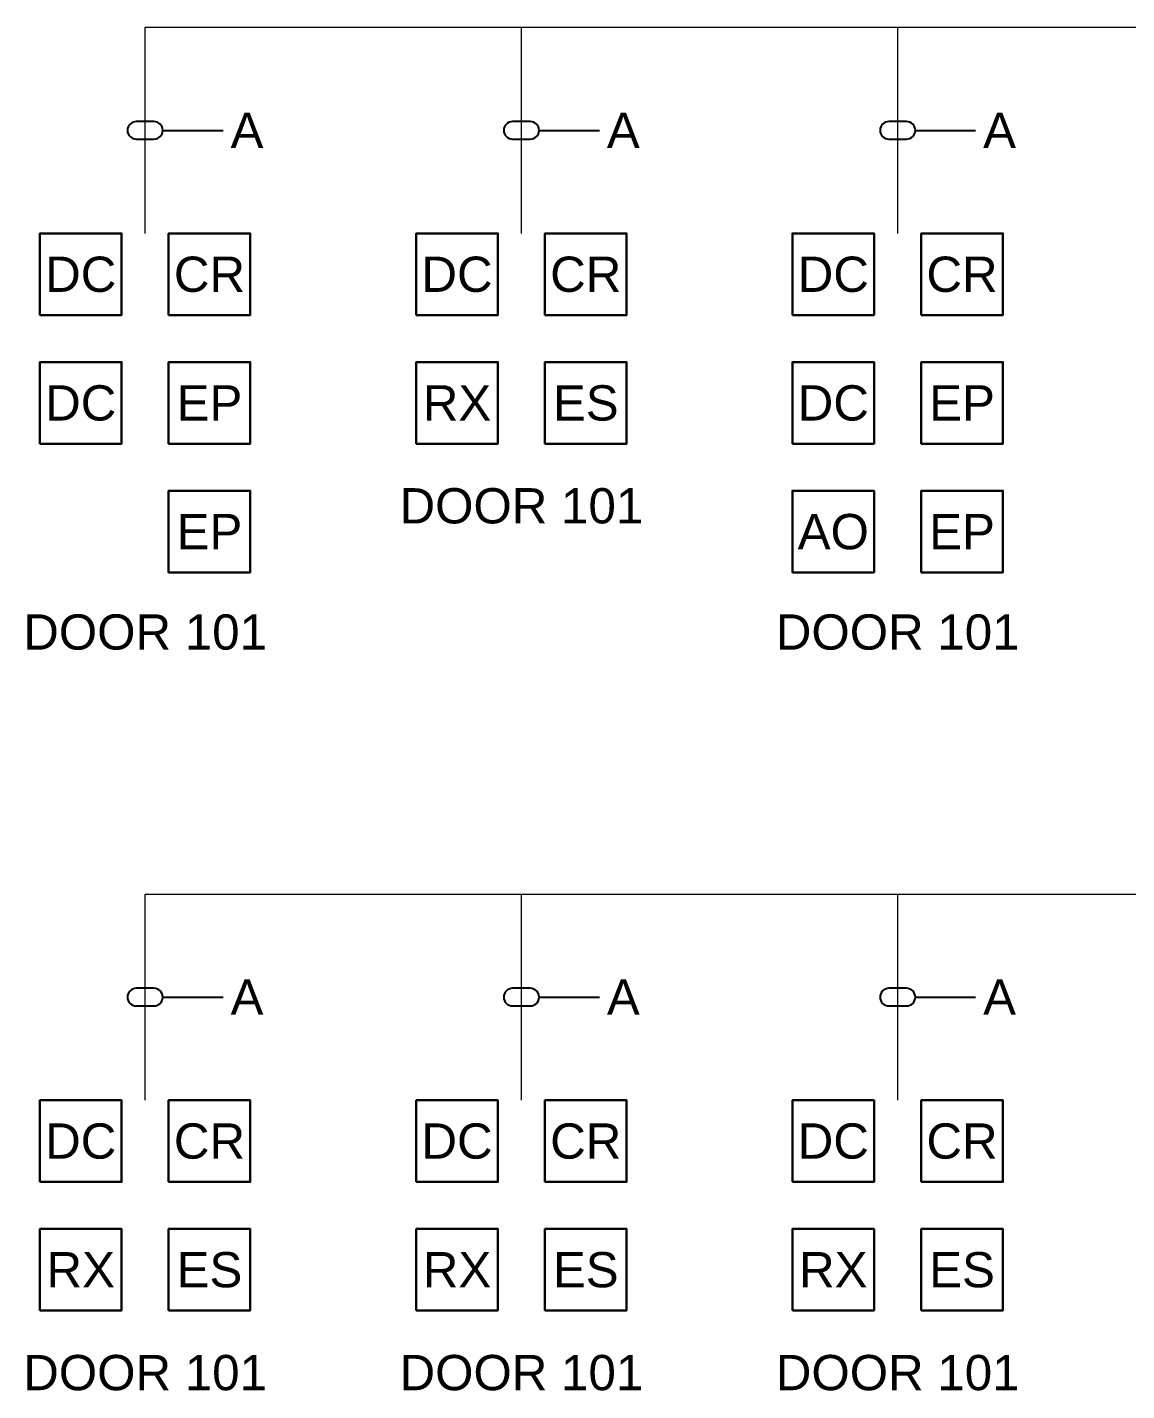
# Model space of a CAD drawing. Header units: inches. Extents: x 26 to 183, y 56 to 129.
# Drawn here: x 143.047 to 145.969, y 65.202 to 68.827 of the extents above; entities that cross this region are included whole.
import ezdxf
from ezdxf import colors
from ezdxf.entities.mleader import LeaderData, LeaderLine
from ezdxf.enums import TextEntityAlignment as Align
from ezdxf.math import Vec2, Vec3

# ---------------------------------------------------------------- set-up
doc = ezdxf.new("R2010")
doc.units = ezdxf.units.IN
doc.header["$MEASUREMENT"] = 0
doc.set_wipeout_variables(frame=1)
doc.layers.add('E-SEC-WIRE', color=6, linetype='Continuous', lineweight=18)
doc.layers.add('E-SERT-ACS', color=23, linetype='Continuous', lineweight=30)
doc.styles.add('MtXpl_Arial_Narrow', font='arial.ttf')

# ---------------------------------------------------------------- blocks, each defined once
blk = doc.blocks.new('AC_Card_Reader')
at = {"layer": 'E-SERT-ACS', "color": 7, "style": 'MtXpl_Arial_Narrow', "flags": 8}
blk.add_attdef('MODELNO.', text='', height=0.0938, dxfattribs=at).set_placement((0.1085, 0), align=Align.BOTTOM_LEFT)
blk.add_wipeout([(-0.1085, 0), (-0.1085, -0.217), (0.1085, -0.217), (0.1085, 0)]).dxf.layer = 'E-SERT-ACS'
at = {"layer": 'E-SERT-ACS', "color": 0, "linetype": 'ByBlock', "lineweight": -2}
blk.add_lwpolyline([(-0.1085, -0.217), (0.1085, -0.217), (0.1085, 0), (-0.1085, 0)], close=True, dxfattribs=at)
at = {"layer": 'E-SERT-ACS', "color": 7, "style": 'MtXpl_Arial_Narrow', "flags": 8}
blk.add_attdef('DEVICE_TYPE', text='', height=0.0938, dxfattribs=at).set_placement((0, -0.1085), align=Align.MIDDLE)
blk = doc.blocks.new('*U91')
at = {"layer": 'E-SERT-ACS', "color": 7, "style": 'MtXpl_Arial_Narrow', "flags": 8}
blk.add_attdef('MODELNO.', text='', height=0.0938, dxfattribs=at).set_placement((0.1085, 0), align=Align.BOTTOM_LEFT)
blk.add_wipeout([(-0.1085, 0), (-0.1085, -0.217), (0.1085, -0.217), (0.1085, 0)]).dxf.layer = 'E-SERT-ACS'
at = {"layer": 'E-SERT-ACS', "color": 0, "linetype": 'ByBlock', "lineweight": -2}
blk.add_lwpolyline([(-0.1085, -0.217), (0.1085, -0.217), (0.1085, 0), (-0.1085, 0)], close=True, dxfattribs=at)
at = {"layer": 'E-SERT-ACS', "color": 7, "style": 'MtXpl_Arial_Narrow', "flags": 8}
blk.add_attdef('DEVICE_TYPE', text='', height=0.0938, dxfattribs=at).set_placement((0, -0.1085), align=Align.MIDDLE)
blk = doc.blocks.new('WireTagLoop')
at = {"color": 0, "linetype": 'ByBlock', "lineweight": -2}
blk.add_lwpolyline([(-0.5, 0.5, 0.999484), (-0.5, -0.5), (0.5, -0.5, 0.999484), (0.5, 0.5, 0.000258)], format="xyb", close=True, dxfattribs=at)
blk = doc.blocks.new('RX_Motion_REX')
at = {"layer": 'E-SERT-ACS', "color": 7, "style": 'MtXpl_Arial_Narrow', "flags": 8}
blk.add_attdef('MODELNO.', text='', height=0.0938, dxfattribs=at).set_placement((0.1085, 0), align=Align.BOTTOM_LEFT)
blk.add_wipeout([(-0.1085, 0), (-0.1085, -0.217), (0.1085, -0.217), (0.1085, 0)]).dxf.layer = 'E-SERT-ACS'
at = {"layer": 'E-SERT-ACS', "color": 0, "linetype": 'ByBlock', "lineweight": -2}
blk.add_lwpolyline([(-0.1085, -0.217), (0.1085, -0.217), (0.1085, 0), (-0.1085, 0)], close=True, dxfattribs=at)
at = {"layer": 'E-SERT-ACS', "color": 7, "style": 'MtXpl_Arial_Narrow', "flags": 8}
blk.add_attdef('DEVICE_TYPE', text='', height=0.0938, dxfattribs=at).set_placement((0, -0.1085), align=Align.MIDDLE)
blk = doc.blocks.new('ES_Electric_Strike')
at = {"layer": 'E-SERT-ACS', "color": 7, "style": 'MtXpl_Arial_Narrow', "flags": 8}
blk.add_attdef('MODELNO.', text='', height=0.0938, dxfattribs=at).set_placement((0.1085, 0), align=Align.BOTTOM_LEFT)
blk.add_wipeout([(-0.1085, 0), (-0.1085, -0.217), (0.1085, -0.217), (0.1085, 0)]).dxf.layer = 'E-SERT-ACS'
at = {"layer": 'E-SERT-ACS', "color": 0, "linetype": 'ByBlock', "lineweight": -2}
blk.add_lwpolyline([(-0.1085, -0.217), (0.1085, -0.217), (0.1085, 0), (-0.1085, 0)], close=True, dxfattribs=at)
at = {"layer": 'E-SERT-ACS', "color": 7, "style": 'MtXpl_Arial_Narrow', "flags": 8}
blk.add_attdef('DEVICE_TYPE', text='', height=0.0938, dxfattribs=at).set_placement((0, -0.1085), align=Align.MIDDLE)
blk = doc.blocks.new('EP_Electric_Panic_Hdwr')
at = {"layer": 'E-SERT-ACS', "color": 7, "style": 'MtXpl_Arial_Narrow', "flags": 8}
blk.add_attdef('MODELNO.', text='', height=0.0938, dxfattribs=at).set_placement((0.1085, 0), align=Align.BOTTOM_LEFT)
blk.add_wipeout([(-0.1085, 0), (-0.1085, -0.217), (0.1085, -0.217), (0.1085, 0)]).dxf.layer = 'E-SERT-ACS'
at = {"layer": 'E-SERT-ACS', "color": 0, "linetype": 'ByBlock', "lineweight": -2}
blk.add_lwpolyline([(-0.1085, -0.217), (0.1085, -0.217), (0.1085, 0), (-0.1085, 0)], close=True, dxfattribs=at)
at = {"layer": 'E-SERT-ACS', "color": 7, "style": 'MtXpl_Arial_Narrow', "flags": 8}
blk.add_attdef('DEVICE_TYPE', text='', height=0.0938, dxfattribs=at).set_placement((0, -0.1085), align=Align.MIDDLE)
blk = doc.blocks.new('AO_Auto_Operator')
at = {"layer": 'E-SERT-ACS', "color": 7, "style": 'MtXpl_Arial_Narrow', "flags": 8}
blk.add_attdef('MODELNO.', text='', height=0.0938, dxfattribs=at).set_placement((0.1085, 0), align=Align.BOTTOM_LEFT)
blk.add_wipeout([(-0.1085, 0), (-0.1085, -0.217), (0.1085, -0.217), (0.1085, 0)]).dxf.layer = 'E-SERT-ACS'
at = {"layer": 'E-SERT-ACS', "color": 0, "linetype": 'ByBlock', "lineweight": -2}
blk.add_lwpolyline([(-0.1085, -0.217), (0.1085, -0.217), (0.1085, 0), (-0.1085, 0)], close=True, dxfattribs=at)
at = {"layer": 'E-SERT-ACS', "color": 7, "style": 'MtXpl_Arial_Narrow', "flags": 8}
blk.add_attdef('DEVICE_TYPE', text='', height=0.0938, dxfattribs=at).set_placement((0, -0.1085), align=Align.MIDDLE)

msp = doc.modelspace()

# ---------------------------------------------------------------- linework, layer by layer
at = {"layer": 'E-SEC-WIRE'}
for p, q in [((143.3606, 68.8265), (152.6104, 68.8265)), ((143.3606, 68.2785), (143.3606, 68.8265)), ((144.3606, 68.2785), (144.3606, 68.8265)), ((145.3606, 68.2785), (145.3606, 68.8265)), ((143.3606, 66.5223), (152.8202, 66.5223)), ((143.3606, 65.9743), (143.3606, 66.5223)), ((144.3606, 65.9743), (144.3606, 66.5223)), ((145.3606, 65.9743), (145.3606, 66.5223))]:
    msp.add_line(p, q, dxfattribs=at)

# ---------------------------------------------------------------- block references
at = {"layer": 'E-SERT-ACS'}
ref = msp.add_blockref('*U91', (143.1895, 68.2785), dxfattribs=at)
ref.add_attrib('DEVICE_TYPE', 'DC', dxfattribs={"color": 7, "height": 0.09375, "style": 'MtXpl_Arial_Narrow'}).set_placement((143.1895, 68.17), align=Align.MIDDLE)
ref = msp.add_blockref('AC_Card_Reader', (143.5316, 68.2785), dxfattribs=at)
ref.add_attrib('DEVICE_TYPE', 'CR', dxfattribs={"color": 7, "height": 0.09375, "style": 'MtXpl_Arial_Narrow'}).set_placement((143.5316, 68.17), align=Align.MIDDLE)
ref = msp.add_blockref('*U91', (144.1895, 68.2785), dxfattribs=at)
ref.add_attrib('DEVICE_TYPE', 'DC', dxfattribs={"color": 7, "height": 0.09375, "style": 'MtXpl_Arial_Narrow'}).set_placement((144.1895, 68.17), align=Align.MIDDLE)
ref = msp.add_blockref('AC_Card_Reader', (144.5316, 68.2785), dxfattribs=at)
ref.add_attrib('DEVICE_TYPE', 'CR', dxfattribs={"color": 7, "height": 0.09375, "style": 'MtXpl_Arial_Narrow'}).set_placement((144.5316, 68.17), align=Align.MIDDLE)
ref = msp.add_blockref('*U91', (145.1895, 68.2785), dxfattribs=at)
ref.add_attrib('DEVICE_TYPE', 'DC', dxfattribs={"color": 7, "height": 0.09375, "style": 'MtXpl_Arial_Narrow'}).set_placement((145.1895, 68.17), align=Align.MIDDLE)
ref = msp.add_blockref('AC_Card_Reader', (145.5316, 68.2785), dxfattribs=at)
ref.add_attrib('DEVICE_TYPE', 'CR', dxfattribs={"color": 7, "height": 0.09375, "style": 'MtXpl_Arial_Narrow'}).set_placement((145.5316, 68.17), align=Align.MIDDLE)
ref = msp.add_blockref('*U91', (143.1895, 67.9365), dxfattribs=at)
ref.add_attrib('DEVICE_TYPE', 'DC', dxfattribs={"color": 7, "height": 0.09375, "style": 'MtXpl_Arial_Narrow'}).set_placement((143.1895, 67.828), align=Align.MIDDLE)
ref = msp.add_blockref('EP_Electric_Panic_Hdwr', (143.5316, 67.9365), dxfattribs=at)
ref.add_attrib('DEVICE_TYPE', 'EP', dxfattribs={"color": 7, "height": 0.09375, "style": 'MtXpl_Arial_Narrow'}).set_placement((143.5316, 67.828), align=Align.MIDDLE)
ref = msp.add_blockref('RX_Motion_REX', (144.1895, 67.9365), dxfattribs=at)
ref.add_attrib('DEVICE_TYPE', 'RX', dxfattribs={"color": 7, "height": 0.09375, "style": 'MtXpl_Arial_Narrow'}).set_placement((144.1895, 67.828), align=Align.MIDDLE)
ref = msp.add_blockref('ES_Electric_Strike', (144.5316, 67.9365), dxfattribs=at)
ref.add_attrib('DEVICE_TYPE', 'ES', dxfattribs={"color": 7, "height": 0.09375, "style": 'MtXpl_Arial_Narrow'}).set_placement((144.5316, 67.828), align=Align.MIDDLE)
ref = msp.add_blockref('*U91', (145.1895, 67.9365), dxfattribs=at)
ref.add_attrib('DEVICE_TYPE', 'DC', dxfattribs={"color": 7, "height": 0.09375, "style": 'MtXpl_Arial_Narrow'}).set_placement((145.1895, 67.828), align=Align.MIDDLE)
ref = msp.add_blockref('EP_Electric_Panic_Hdwr', (145.5316, 67.9365), dxfattribs=at)
ref.add_attrib('DEVICE_TYPE', 'EP', dxfattribs={"color": 7, "height": 0.09375, "style": 'MtXpl_Arial_Narrow'}).set_placement((145.5316, 67.828), align=Align.MIDDLE)
ref = msp.add_blockref('EP_Electric_Panic_Hdwr', (143.5316, 67.5945), dxfattribs=at)
ref.add_attrib('DEVICE_TYPE', 'EP', dxfattribs={"color": 7, "height": 0.09375, "style": 'MtXpl_Arial_Narrow'}).set_placement((143.5316, 67.4859), align=Align.MIDDLE)
ref = msp.add_blockref('AO_Auto_Operator', (145.1895, 67.5945), dxfattribs=at)
ref.add_attrib('DEVICE_TYPE', 'AO', dxfattribs={"color": 7, "height": 0.09375, "style": 'MtXpl_Arial_Narrow'}).set_placement((145.1895, 67.4859), align=Align.MIDDLE)
ref = msp.add_blockref('EP_Electric_Panic_Hdwr', (145.5316, 67.5945), dxfattribs=at)
ref.add_attrib('DEVICE_TYPE', 'EP', dxfattribs={"color": 7, "height": 0.09375, "style": 'MtXpl_Arial_Narrow'}).set_placement((145.5316, 67.4859), align=Align.MIDDLE)
ref = msp.add_blockref('*U91', (143.1895, 65.9743), dxfattribs=at)
ref.add_attrib('DEVICE_TYPE', 'DC', dxfattribs={"color": 7, "height": 0.09375, "style": 'MtXpl_Arial_Narrow'}).set_placement((143.1895, 65.8658), align=Align.MIDDLE)
ref = msp.add_blockref('AC_Card_Reader', (143.5316, 65.9743), dxfattribs=at)
ref.add_attrib('DEVICE_TYPE', 'CR', dxfattribs={"color": 7, "height": 0.09375, "style": 'MtXpl_Arial_Narrow'}).set_placement((143.5316, 65.8658), align=Align.MIDDLE)
ref = msp.add_blockref('*U91', (144.1895, 65.9743), dxfattribs=at)
ref.add_attrib('DEVICE_TYPE', 'DC', dxfattribs={"color": 7, "height": 0.09375, "style": 'MtXpl_Arial_Narrow'}).set_placement((144.1895, 65.8658), align=Align.MIDDLE)
ref = msp.add_blockref('AC_Card_Reader', (144.5316, 65.9743), dxfattribs=at)
ref.add_attrib('DEVICE_TYPE', 'CR', dxfattribs={"color": 7, "height": 0.09375, "style": 'MtXpl_Arial_Narrow'}).set_placement((144.5316, 65.8658), align=Align.MIDDLE)
ref = msp.add_blockref('*U91', (145.1895, 65.9743), dxfattribs=at)
ref.add_attrib('DEVICE_TYPE', 'DC', dxfattribs={"color": 7, "height": 0.09375, "style": 'MtXpl_Arial_Narrow'}).set_placement((145.1895, 65.8658), align=Align.MIDDLE)
ref = msp.add_blockref('AC_Card_Reader', (145.5316, 65.9743), dxfattribs=at)
ref.add_attrib('DEVICE_TYPE', 'CR', dxfattribs={"color": 7, "height": 0.09375, "style": 'MtXpl_Arial_Narrow'}).set_placement((145.5316, 65.8658), align=Align.MIDDLE)
ref = msp.add_blockref('RX_Motion_REX', (143.1895, 65.6323), dxfattribs=at)
ref.add_attrib('DEVICE_TYPE', 'RX', dxfattribs={"color": 7, "height": 0.09375, "style": 'MtXpl_Arial_Narrow'}).set_placement((143.1895, 65.5238), align=Align.MIDDLE)
ref = msp.add_blockref('ES_Electric_Strike', (143.5316, 65.6323), dxfattribs=at)
ref.add_attrib('DEVICE_TYPE', 'ES', dxfattribs={"color": 7, "height": 0.09375, "style": 'MtXpl_Arial_Narrow'}).set_placement((143.5316, 65.5238), align=Align.MIDDLE)
ref = msp.add_blockref('RX_Motion_REX', (144.1895, 65.6323), dxfattribs=at)
ref.add_attrib('DEVICE_TYPE', 'RX', dxfattribs={"color": 7, "height": 0.09375, "style": 'MtXpl_Arial_Narrow'}).set_placement((144.1895, 65.5238), align=Align.MIDDLE)
ref = msp.add_blockref('ES_Electric_Strike', (144.5316, 65.6323), dxfattribs=at)
ref.add_attrib('DEVICE_TYPE', 'ES', dxfattribs={"color": 7, "height": 0.09375, "style": 'MtXpl_Arial_Narrow'}).set_placement((144.5316, 65.5238), align=Align.MIDDLE)
ref = msp.add_blockref('RX_Motion_REX', (145.1895, 65.6323), dxfattribs=at)
ref.add_attrib('DEVICE_TYPE', 'RX', dxfattribs={"color": 7, "height": 0.09375, "style": 'MtXpl_Arial_Narrow'}).set_placement((145.1895, 65.5238), align=Align.MIDDLE)
ref = msp.add_blockref('ES_Electric_Strike', (145.5316, 65.6323), dxfattribs=at)
ref.add_attrib('DEVICE_TYPE', 'ES', dxfattribs={"color": 7, "height": 0.09375, "style": 'MtXpl_Arial_Narrow'}).set_placement((145.5316, 65.5238), align=Align.MIDDLE)

# ---------------------------------------------------------------- texts
at = {"layer": 'E-SERT-ACS', "color": 7, "style": 'MtXpl_Arial_Narrow'}
for p in [(144.3606, 67.5545), (143.3606, 67.219), (145.3606, 67.219), (143.3606, 65.2503), (144.3606, 65.2503), (145.3606, 65.2503)]:
    msp.add_text('DOOR 101', height=0.09375, dxfattribs=at).set_placement(p, align=Align.MIDDLE)

# ---------------------------------------------------------------- leaders
at = {"layer": 'E-SERT-ACS', "color": 7}
ml = msp.add_multileader_mtext('Standard', dxfattribs=at)
ml.set_content('A', color=7, style='MtXpl_Arial_Narrow')
ml.set_leader_properties(color=256, linetype='Continuous')
ml.set_arrow_properties(name='WireTagLoop')
ml.build(insert=Vec2(0, 0))
ml.multileader.update_dxf_attribs({"text_left_attachment_type": 2, "text_right_attachment_type": 2, "text_bottom_attachment_type": 2, "dogleg_length": 0.0625, "arrow_head_size": 0.0469})
ctx = ml.context
ctx.base_point, ctx.char_height, ctx.arrow_head_size, ctx.landing_gap_size, ctx.plane_origin = Vec3(143.5677, 68.5525), 0.0938, 0.0469, 0.02, Vec3(99.849, 76.6713)
ctx.left_attachment, ctx.right_attachment, ctx.top_attachment = 2, 2, 2
notes = []
notes.append((ctx, [(1, (1, 1, 0), (143.5052, 68.5525), (1, 0), 0.0625, [(0, [(143.3606, 68.5525)], 0, [])])]))
ctx.mtext.insert, ctx.mtext.flow_direction = Vec3(143.5877, 68.5994), 5
ml = msp.add_multileader_mtext('Standard', dxfattribs=at)
ml.set_content('A', color=7, style='MtXpl_Arial_Narrow')
ml.set_leader_properties(color=256, linetype='Continuous')
ml.set_arrow_properties(name='WireTagLoop')
ml.build(insert=Vec2(0, 0))
ml.multileader.update_dxf_attribs({"text_left_attachment_type": 2, "text_right_attachment_type": 2, "text_bottom_attachment_type": 2, "dogleg_length": 0.0625, "arrow_head_size": 0.0469})
ctx = ml.context
ctx.base_point, ctx.char_height, ctx.arrow_head_size, ctx.landing_gap_size, ctx.plane_origin = Vec3(144.5677, 68.5525), 0.0938, 0.0469, 0.02, Vec3(100.849, 76.6713)
ctx.left_attachment, ctx.right_attachment, ctx.top_attachment = 2, 2, 2
notes.append((ctx, [(1, (1, 1, 0), (144.5052, 68.5525), (1, 0), 0.0625, [(0, [(144.3606, 68.5525)], 0, [])])]))
ctx.mtext.insert, ctx.mtext.flow_direction = Vec3(144.5877, 68.5994), 5
ml = msp.add_multileader_mtext('Standard', dxfattribs=at)
ml.set_content('A', color=7, style='MtXpl_Arial_Narrow')
ml.set_leader_properties(color=256, linetype='Continuous')
ml.set_arrow_properties(name='WireTagLoop')
ml.build(insert=Vec2(0, 0))
ml.multileader.update_dxf_attribs({"text_left_attachment_type": 2, "text_right_attachment_type": 2, "text_bottom_attachment_type": 2, "dogleg_length": 0.0625, "arrow_head_size": 0.0469})
ctx = ml.context
ctx.base_point, ctx.char_height, ctx.arrow_head_size, ctx.landing_gap_size, ctx.plane_origin = Vec3(145.5677, 68.5525), 0.0938, 0.0469, 0.02, Vec3(101.849, 76.6713)
ctx.left_attachment, ctx.right_attachment, ctx.top_attachment = 2, 2, 2
notes.append((ctx, [(1, (1, 1, 0), (145.5052, 68.5525), (1, 0), 0.0625, [(0, [(145.3606, 68.5525)], 0, [])])]))
ctx.mtext.insert, ctx.mtext.flow_direction = Vec3(145.5877, 68.5994), 5
ml = msp.add_multileader_mtext('Standard', dxfattribs=at)
ml.set_content('A', color=7, style='MtXpl_Arial_Narrow')
ml.set_leader_properties(color=256, linetype='Continuous')
ml.set_arrow_properties(name='WireTagLoop')
ml.build(insert=Vec2(0, 0))
ml.multileader.update_dxf_attribs({"text_left_attachment_type": 2, "text_right_attachment_type": 2, "text_bottom_attachment_type": 2, "dogleg_length": 0.0625, "arrow_head_size": 0.0469})
ctx = ml.context
ctx.base_point, ctx.char_height, ctx.arrow_head_size, ctx.landing_gap_size, ctx.plane_origin = Vec3(143.5677, 66.2483), 0.0938, 0.0469, 0.02, Vec3(99.849, 74.367)
ctx.left_attachment, ctx.right_attachment, ctx.top_attachment = 2, 2, 2
notes.append((ctx, [(1, (1, 1, 0), (143.5052, 66.2483), (1, 0), 0.0625, [(0, [(143.3606, 66.2483)], 0, [])])]))
ctx.mtext.insert, ctx.mtext.flow_direction = Vec3(143.5877, 66.2952), 5
ml = msp.add_multileader_mtext('Standard', dxfattribs=at)
ml.set_content('A', color=7, style='MtXpl_Arial_Narrow')
ml.set_leader_properties(color=256, linetype='Continuous')
ml.set_arrow_properties(name='WireTagLoop')
ml.build(insert=Vec2(0, 0))
ml.multileader.update_dxf_attribs({"text_left_attachment_type": 2, "text_right_attachment_type": 2, "text_bottom_attachment_type": 2, "dogleg_length": 0.0625, "arrow_head_size": 0.0469})
ctx = ml.context
ctx.base_point, ctx.char_height, ctx.arrow_head_size, ctx.landing_gap_size, ctx.plane_origin = Vec3(144.5677, 66.2483), 0.0938, 0.0469, 0.02, Vec3(100.849, 74.367)
ctx.left_attachment, ctx.right_attachment, ctx.top_attachment = 2, 2, 2
notes.append((ctx, [(1, (1, 1, 0), (144.5052, 66.2483), (1, 0), 0.0625, [(0, [(144.3606, 66.2483)], 0, [])])]))
ctx.mtext.insert, ctx.mtext.flow_direction = Vec3(144.5877, 66.2952), 5
ml = msp.add_multileader_mtext('Standard', dxfattribs=at)
ml.set_content('A', color=7, style='MtXpl_Arial_Narrow')
ml.set_leader_properties(color=256, linetype='Continuous')
ml.set_arrow_properties(name='WireTagLoop')
ml.build(insert=Vec2(0, 0))
ml.multileader.update_dxf_attribs({"text_left_attachment_type": 2, "text_right_attachment_type": 2, "text_bottom_attachment_type": 2, "dogleg_length": 0.0625, "arrow_head_size": 0.0469})
ctx = ml.context
ctx.base_point, ctx.char_height, ctx.arrow_head_size, ctx.landing_gap_size, ctx.plane_origin = Vec3(145.5677, 66.2483), 0.0938, 0.0469, 0.02, Vec3(101.849, 74.367)
ctx.left_attachment, ctx.right_attachment, ctx.top_attachment = 2, 2, 2
notes.append((ctx, [(1, (1, 1, 0), (145.5052, 66.2483), (1, 0), 0.0625, [(0, [(145.3606, 66.2483)], 0, [])])]))
ctx.mtext.insert, ctx.mtext.flow_direction = Vec3(145.5877, 66.2952), 5
for ctx, leaders in notes:
    for number, flags, end, landing, length, lines in leaders:
        leader = LeaderData()
        leader.index, (leader.has_last_leader_line, leader.has_dogleg_vector, leader.attachment_direction) = number, flags
        leader.last_leader_point, leader.dogleg_vector, leader.dogleg_length = Vec3(end), Vec3(landing), length
        for number, points, colour, breaks in lines:
            line = LeaderLine()
            line.index, line.vertices, line.color, line.breaks = number, Vec3.list(points), colors.encode_raw_color(colour), breaks
            leader.lines.append(line)
        ctx.leaders.append(leader)

doc.saveas('drawing.dxf')
